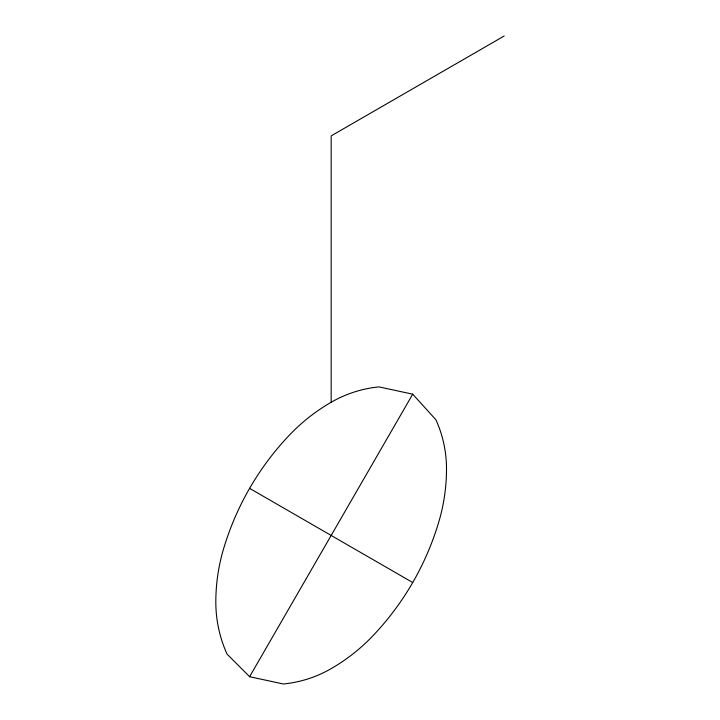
<?xml version="1.0" encoding="UTF-8"?>
<svg xmlns="http://www.w3.org/2000/svg" width="720" height="720" viewBox="0 0 720 720"><rect width="100%" height="100%" fill="white"/><g stroke="black" fill="none" stroke-linecap="round" stroke-linejoin="round"><path stroke-width="1.08" d="M249.606 676.71L412.722 394.182L435.924 419.796A119.016 119.016 0 0 1 446.508 468.855A186.399 186.399 0 0 1 438.786 521.955A281.601 281.601 0 0 1 373.284 635.4A186.399 186.399 0 0 1 331.164 668.637A119.016 119.016 0 0 1 283.392 684L249.606 676.71L227.061 654.129A126.378 126.378 0 0 1 215.82 602.037A186.399 186.399 0 0 1 223.542 548.946A281.601 281.601 0 0 1 289.044 435.501A186.399 186.399 0 0 1 331.164 402.264A119.016 119.016 0 0 1 378.945 386.892L412.722 394.182M504.18 36L331.164 135.891L331.164 402.264M249.606 488.358L412.722 582.534"/></g></svg>
